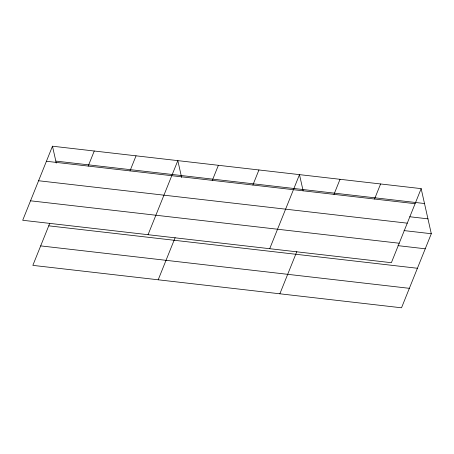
<?xml version="1.0" encoding="UTF-8"?>
<svg xmlns="http://www.w3.org/2000/svg" width="454" height="454" viewBox="0 0 454 454"><rect width="100%" height="100%" fill="white"/><g stroke="black" fill="none" stroke-linecap="round" stroke-linejoin="round"><path stroke-width="0.68" d="M52.477 146.205L22.7 220.275L391.376 262.701L421.153 188.631L52.477 146.205L56.273 163.082M49.787 223.237L32.847 265.369L401.523 307.795L431.3 233.725L421.153 188.631M88.201 166.079L94.262 151.012M129.986 170.886L136.041 155.824M148.049 234.701L177.826 160.631L181.623 177.508M158.196 279.795L175.136 237.663M212.324 180.363L218.38 165.296M252.878 185.028L258.933 169.966M269.71 248.701L299.487 174.631L303.136 190.845M279.863 293.795L296.797 251.664M333.985 194.363L340.04 179.302M374.539 199.034L380.6 183.966M55.825 161.085L424.501 203.517M46.422 161.272L415.098 203.698M409.769 216.751L427.952 218.845M38.59 180.743L407.266 223.169M404.032 230.587L431.3 233.725M30.526 200.804L399.202 243.231M397.976 245.654L425.245 248.792M48.743 225.831L417.419 268.263M40.678 245.892L409.349 288.324"/></g></svg>
